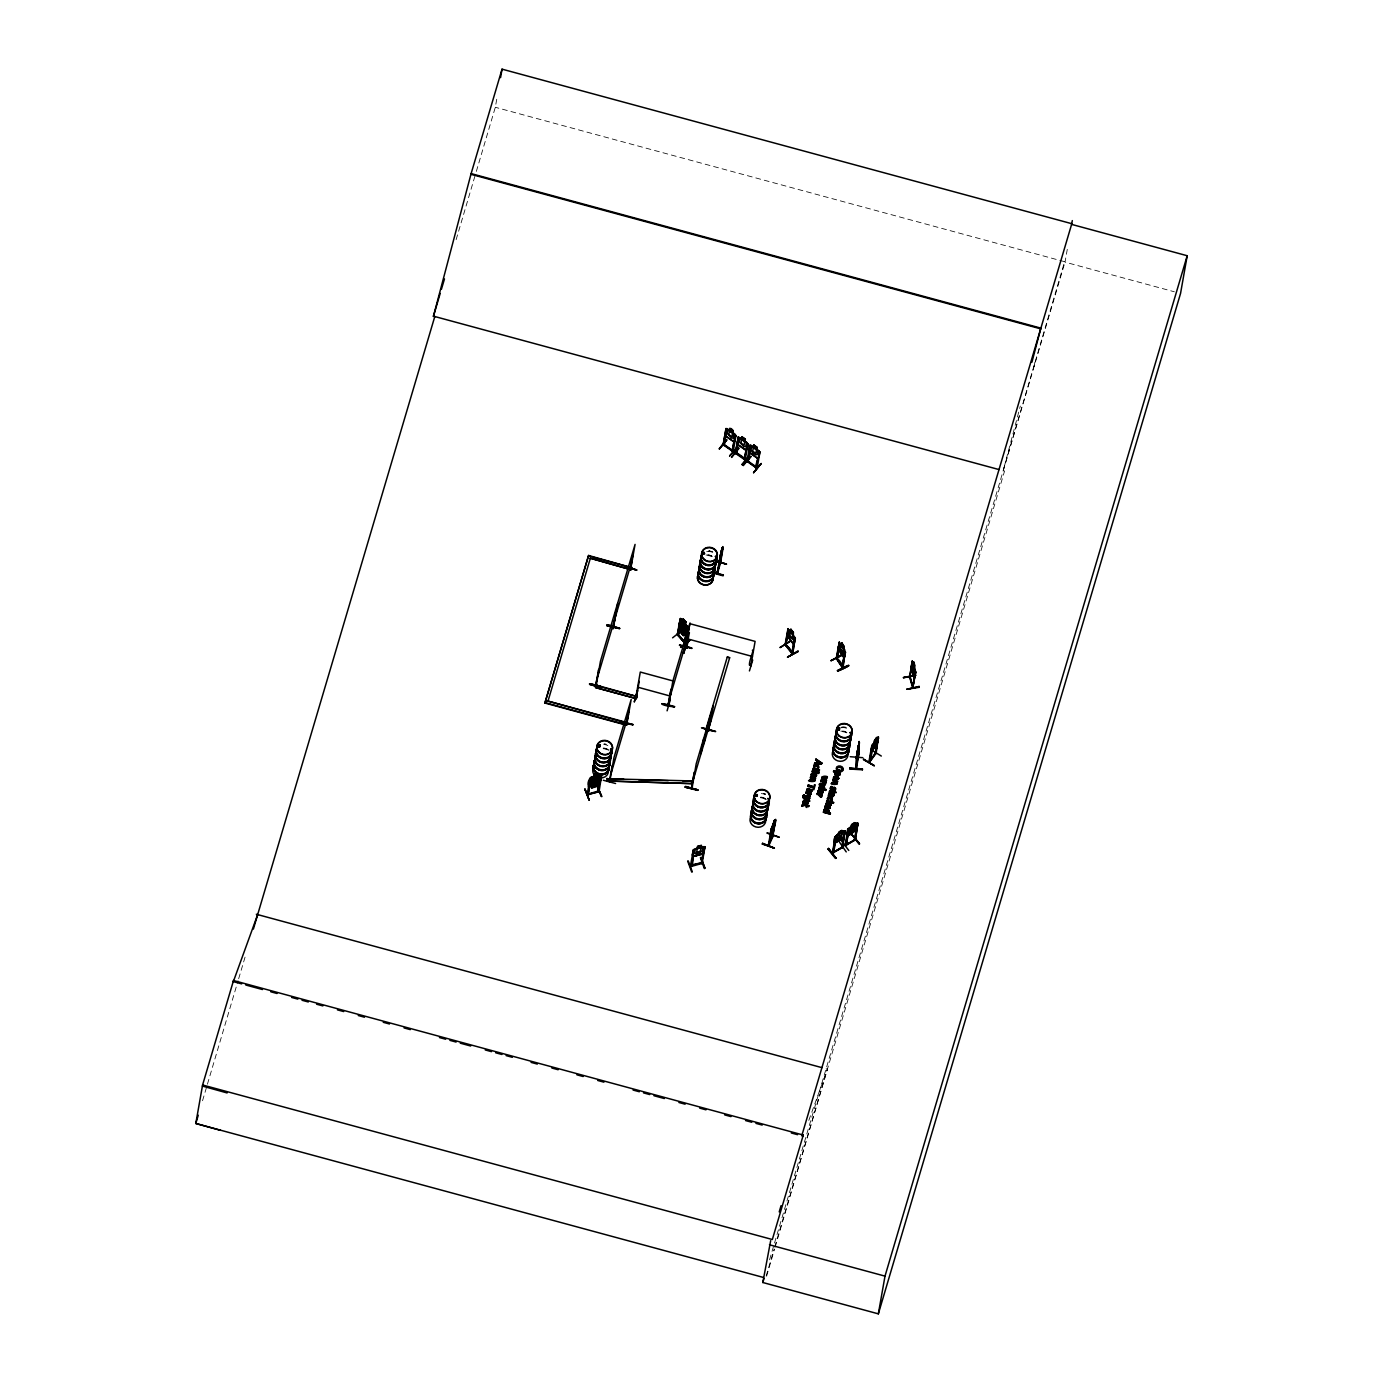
<?xml version="1.0" encoding="UTF-8"?>
<svg xmlns="http://www.w3.org/2000/svg" width="1383" height="1383" viewBox="0 0 1383 1383"><rect width="100%" height="100%" fill="white"/><g stroke="black" fill="none" stroke-linecap="round" stroke-linejoin="round"><path stroke-width="0.75" stroke-dasharray="5 3.75" d="M476.34 171.388L495.321 107.269L497.189 96.689M1034.086 366.581L1034.882 362.104M1067.278 249.338L1065.031 262.13L1174.357 291.778M774.739 1246.999L1004.559 471.067L1003.211 470.704L1020.326 406.032M766.631 1276.094L774.532 1249.177M775.137 1247.12L827.414 1069.128L826.083 1068.765M1003.211 470.704L1064.616 261.681M456.131 239.639L475.717 173.463M202.54 1100.73L206.828 1086.26M207.433 1084.186L238.066 980.772M238.671 978.715L246.018 953.89M769.553 1259.775L1065.083 261.819L495.321 107.269M766.165 1275.956L774.134 1249.074M808.813 1120.403L827.414 1069.128M764.643 798.285L766.32 799.495M607.293 749.223L608.969 750.416M760.546 797.766A7.918 7.071 10 0 1 766.147 800.031M760.598 797.438A8.039 7.157 10 0 1 766.268 799.72M765.369 794.136A8.039 7.157 10 0 0 763.433 793.358A7.918 7.071 10 0 1 765.369 793.98M760.685 797.075A7.918 7.071 10 0 1 766.268 799.322M761.29 793.617A7.918 7.071 10 0 1 765.248 794.689M842.817 731.78A7.918 7.071 10 0 1 846.759 732.852M842.852 731.434A8.039 7.157 10 0 1 846.863 732.523M841.521 727.458A8.039 7.157 10 0 1 847.606 728.357M840.899 731.261A7.918 7.071 10 0 1 846.897 732.16M841.504 727.804A7.918 7.071 10 0 1 847.502 728.685M841.625 727.095A7.918 7.071 10 0 1 845.722 727.216M603.195 748.704A7.918 7.071 10 0 1 607.154 749.776M603.247 748.376A8.039 7.157 10 0 1 608.918 750.658M603.973 744.21A8.039 7.157 10 0 1 606.048 744.521M603.316 748.013A7.918 7.071 10 0 1 608.918 750.26M603.939 744.538A7.918 7.071 10 0 1 607.88 745.627M604.06 743.847A7.918 7.071 10 0 1 606.1 744.158M707.958 555.62A7.918 7.071 10 0 1 711.917 556.692M708.01 555.274A8.039 7.157 10 0 1 712.02 556.364M708.736 551.108A8.039 7.157 10 0 1 712.746 552.197M706.056 555.119A7.9 7.053 10 0 1 712.038 556.001M706.661 551.627A7.918 7.071 10 0 1 712.66 552.526M708.044 555.067A8.039 7.157 10 0 1 712.055 556.156M712.781 551.99A8.039 7.157 10 0 0 708.788 550.901A7.918 7.071 10 0 1 710.862 551.056"/><path stroke-width="1.5" d="M803.523 797.299L804.37 795.156L803.143 795.813M802.78 797.334L803.195 795.502M858.445 745.679L857.149 761.048M857.512 752.352L857.391 755.827L858.705 748.756M858.013 752.369L858.117 748.894M858.03 756.19L858.463 745.558M803.056 802.624L803.229 801.449M817.785 791.595L817.802 793.047C818.598 792.286 821.951 788.172 818.546 791.646M824.908 806.721L825.807 808.415L825.634 806.946M862.387 769.778L849.732 769.052L849.802 768.101M856.872 757.192L856.371 768.81L858.964 753.631L859.085 742.066M859.379 742.533L856.665 758.766L859.171 741.444M862.387 769.864L862.456 768.913L849.802 768.135M811.907 790.523L811.164 789.365L811.147 790.471M833.793 794.983L833.05 793.825L833.015 794.931M858.117 746.405L857.823 757.452M858.1 752.231L858.255 748.756M858.878 742.308L858.203 754.34M859.448 742.636L857.339 757.694L857.564 750.502M802.849 805.425L802.019 806.203L802.434 804.543M831.771 795.208L831.442 793.22L829.281 792.494L829.541 791.076L834.035 791.56M595.71 685.311L596.159 683.79L596.332 685.484M613.464 627.139L613.101 628.643L617.89 602.4L635.074 544.401L630.544 569.744L633.016 553.459L633.172 554.548M609.281 781.464L609.592 780.6M610.059 780.842L609.696 781.81L614.017 757.435L631.184 699.452L626.672 724.796L627.121 723.136L545.611 700.455L627.242 722.6L626.534 725.193L544.902 703.048L588.553 555.465L631.668 567.652L592.892 557.142M630.043 569.485L630.925 567.998M630.181 568.983L630.492 567.877L630.544 569.364M626.257 723.983L626.603 724.796L544.988 702.581M668.611 703.446L668.663 705.313M685.138 647.486L686.746 648.247L686.85 647.192M691.448 787.912L692.295 787.134M709.272 729.74L708.338 731.14L713.351 705.883L696.185 763.883L692.07 788.068M717.725 572.597L717.449 573.634L720.266 557.366M720.612 562.449L717.5 573.444M857.944 754.219L858.255 751.816M809.885 790.748L809.937 789.503M842.506 846.448L841.279 847.71L842.541 847.572L832.134 853.276L833.517 852.481M833.43 853.034L833.379 852.032M842.662 846.897L844.961 831.978L841.521 848.038M855.42 839.239L844.961 845.549L846.189 844.304M846.31 844.857L845.376 845.826L855.385 839.671L857.788 824.251L854.348 840.311L855.489 839.602M854.348 840.311L855.23 838.789M858.86 750.623L858.964 753.631M809.159 790.99C810.006 786.841 804.82 791.232 809.038 791.664L809.211 790.678M831.027 795.45L831.148 794.464M857.996 750.243L858.324 746.906M813.619 769.294L813.342 770.659L813.429 769.674M828.573 794.516L830.111 791.716M857.495 750.122L856.993 752.992M869.7 760.754L869.89 761.756M876.113 753.407L878.309 738.038L874.955 754.063L876.182 752.698M595.641 685.294L599.116 669.476L598.407 670.357M685.069 647.503L686.85 647.866M597.836 745.886L597.871 746.768M598.355 745.506L598.545 746.837L599.79 746.284M610.404 749.292L611.459 749.085M611.614 749.621L610.992 748.894L610.664 750.053M611.666 749.707L610.698 749.949M704.327 552.439L703.1 553.615L704.12 552.439M704.76 553.736L703.065 552.18M701.855 554.272A8.039 7.157 10 0 0 707.802 565.18A8.039 7.157 10 0 0 716.55 556.467L715.685 556.139M699.902 565.958A7.918 7.071 10 0 0 705.762 576.711A7.918 7.071 10 0 0 714.389 568.119L714.337 568.482A8.039 7.157 10 0 1 704.656 577.057A8.039 7.157 10 0 1 700.991 564.921M716.359 556.139L716.256 556.882A7.918 7.071 10 0 1 707.733 565.543A7.918 7.071 10 0 1 701.873 554.79M756.069 795.986L757.175 795.156M767.669 798.561L768.844 799.046A7.918 7.071 10 0 1 760.322 807.689A7.918 7.071 10 0 1 754.461 796.936M753.579 807.067A8.039 7.157 10 0 0 757.244 819.203A8.039 7.157 10 0 0 766.995 810.715L766.856 810.161M766.925 810.645L766.874 810.265A7.918 7.071 10 0 1 758.351 818.857A7.918 7.071 10 0 1 752.49 808.104M814.362 779.459C813.308 782.916 805.632 779.199 814.328 779.753M824.752 783.833L824.562 782.242L820.932 781.257L824.562 782.242M837.441 728.962L837.666 730.068M837.821 728.72L838.98 729.93L838.789 728.392M839.602 729.896L839.343 728.564M849.94 732.731L851.306 732.61A8.039 7.157 10 0 1 846.431 741.081A8.039 7.157 10 0 1 836.421 737.07A8.039 7.157 10 0 1 839.637 727.907M850.804 733.197L850.355 732.281M811.199 790.16L809.677 791.837L810.715 791.474M821.519 797.092L821.225 795.311M832.929 795.536L833.085 794.62M723.136 444.911L726.023 428.574L723.136 444.911L724.139 445.464L725.954 435.645M723.102 444.116C733.699 452.172 731.348 448.611 733.197 451.757L735.946 435.489M735.168 453.209L736.326 453.935C737.796 452.379 738.211 434.971 738.868 438.757M736.205 453.849C731.97 448.576 750.278 462.112 744.313 459.052M747.045 460.764L757.02 468.422M750.226 450.409L748.082 462.095L747.304 461.075M756.657 466.814L756 467.679L757.141 468.405L759.889 452.137M756.103 467.074L758.04 457.946M825.582 807.257C826.688 804.578 828.624 805.234 825.668 806.773M834.156 778.335L834.779 776.762M807.395 790.333L808.156 789.365L809.211 790.315M834.9 788.708L834.174 790.298M815.106 779.805C815.192 784.005 800.671 778.957 814.552 780.876M819.946 787.204L821.346 785.907L823.594 787.774M825.582 783.573C825.686 787.774 811.147 782.726 825.029 784.645M839.239 773.84L838.496 774.791L835.868 773.996M831.183 787.895C831.166 791.923 833.828 785.25 835.418 788.293M839.861 774.86L839.654 773.045M814.31 766.925L815.763 765.681L817.975 766.752M827.898 799.391L830.198 797.974L831.425 800.411M253.383 929.065L434.798 316.534L433.467 316.171L471.119 173.601L502.046 69.15L1071.808 223.7L801.742 1135.806L803.091 1136.169L803.281 1135.063L233.52 980.53L202.592 1084.981L195.798 1123.48L220.537 1130.36M241.662 983.883L233.329 981.636L233.52 980.53M500.56 77.621L502.046 69.15M547.996 701.112L590.852 556.588L588.553 555.465M589.642 684.499L597.819 686.677C579.304 681.612 596.384 684.378 602.054 687.247M595.503 687.558L636.336 698.64L595.503 687.558L596.574 683.911M598.683 669.372L595.866 684.533M607.033 625.756C645.429 634.78 581.794 617.752 619.498 628.331L607.033 625.756L607.293 624.77M613.153 628.452L616.559 610.577L615.85 611.442M613.032 628.66L617.613 603.299L600.447 661.299L596.142 685.674L636.958 696.513L636.336 698.64M585.009 789.261L589.193 800.135L584.853 789.261M624.476 566.857L636.785 569.969L630.389 568.43M588.57 794.119L587.014 794.516L599.029 791.681L601.519 776.122L600.429 776.416L597.784 791.923L600.429 776.416M587.222 794.326L590.005 778.266L591.371 777.177M588.588 793.963L597.715 791.162M590.887 779.078L589.815 779.39L590.887 779.078L588.276 794.637L588.328 793.617M591.025 779.459L588.052 794.101M619.377 628.66L607.085 625.444M592.235 785.959L591.82 788.033L592.097 786.063L588.432 786.443M630.043 569.64L633.016 553.459M593.981 776.451L591.924 777.609L591.302 781.067L593.013 782.017L598.891 778.957L599.496 775.5C596.056 776.14 599.997 770.867 594.189 774.566L594.033 776.554C588.951 775.656 586.081 785.821 589.538 786.841L598.597 784.368L596.056 785.077L598.009 783.884L598.614 780.427L596.92 779.493L593.272 780.513L591.042 782.553L590.437 786.011L592.287 786.08M594.915 774.722L597.266 774.065M631.046 569.761L590.316 558.231L631.046 569.761L631.754 567.186M594.655 782.346L591.544 781.412L593.722 782.899L590.852 785.648L594.413 783.106L597.439 783.867L595.33 782.432L598.32 779.511L594.776 782.138M591.768 787.912L595.727 786.944L595.9 784.939M598.113 773.477L597.698 775.552L600.516 774.705L591.371 777.246M597.076 785.613L601.795 796.625L597.128 785.855M599.928 783.227L600.792 778.266L599.859 776.952L590.714 779.338L589.348 781.602L590.8 779.372L599.963 776.866L600.983 778.335M598.977 791.18L597.784 790.903L598.061 791.906M599.963 783.331L601.588 774.895L600.395 774.653M601.259 796.487L597.007 785.613M607.102 778.301L607.033 780.98L691.431 783.608L691.517 780.928L607.016 778.785L623.906 779.303M607.033 780.98L691.431 783.608M610.128 780.219L609.194 781.568L609.73 779.943M609.315 781.585L612.254 765.508M620.604 721.909L633.034 724.554L620.76 721.321M626.171 724.692L629.144 708.494L626.534 725.193M637.494 690.757L634.365 701.613M639.223 681.37L636.526 696.859M636.958 696.513L596.298 685.104M672.587 637.822L680.419 631.685M679.814 626.05L678.24 635.575L677.877 633.76L677.428 634.711L685.207 643.596L677.324 634.624L680.35 618.495L681.3 618.771C683.185 619.394 689.771 625.877 683.288 619.048M680.885 632.636L681.231 630.665L678.621 627.087L679.502 622.108L680.834 621.209L679.589 622.212M680.453 619.325L681.162 620.154L680.453 619.325L677.428 634.071M679.831 627.692L678.154 635.471M667.09 710.827L670.34 699.625M671.135 689.028L667.972 705.503L668.681 704.777M668.162 705.209L670.859 690.013M685.899 621.918L685.553 623.889L688.043 627.554L686.452 636.076L683.651 633.57L683.392 635.592L680.903 632.532L680.747 625.133L682.303 625.133L684.741 627.934L685.778 630.907L685.173 634.382L683.755 633.5L683.323 635.437M683.392 618.962L683.029 621.053L681.629 620.172L681.006 623.647L684.481 629.421L686.037 629.438L686.659 625.98L685.467 623.854M688.285 638.981L686.746 648.247L685.052 648.195L690.065 622.955L672.899 680.955L668.525 705.658M668.456 703.532L668.611 705.209L671.568 689.132M680.522 646.967L690.463 639.897L680.972 647.469M684.412 642.68L685.121 642.006L684.464 642.939C683.288 639.032 689.564 626.637 687.144 627.692M685.017 642.559L686.158 634.987M726.369 439.673L719.419 448.628M685.864 639.828L688.06 627.398M674.558 706.609C662.474 706.782 653.364 699.971 674.541 706.678M685.276 645.688L683.894 652.828M685.052 648.195L688.025 632.014M685.916 646.553L685.484 648.316L689.789 623.664L755.101 641.384L750.848 665.724M688.285 632.446L689.391 632.74L686.452 648.299L686.953 647.33M723.171 444.859L723.361 443.805M729.826 428.367L729.515 430.459L727.735 429.923L727.112 433.38L731.659 438.204L733.578 437.892L733.163 430.701C728.858 424.875 730.656 432.965 727.216 428.644L725.954 428.661M729.584 456.044L737.606 447.487M729.688 455.785L737.225 447.228M734.096 441.298L732.247 451.169L734.84 435.956L736.015 436.285L735.099 435.645M738.505 448.144L731.59 457.099M732.281 450.547L732.177 451.1M738.315 437.132L735.358 453.33L738.211 437.045L741.668 438.705L739.905 438.394L739.3 441.851L743.829 446.674L745.765 446.363L746.388 442.888L744.815 441.108L745.143 439.258M720.733 553.615L720.111 557.09L720.992 553.286M721.079 553.753L721.684 550.278M720.82 555.223L722.168 547.616L721.805 549.656L722.203 548.498M741.686 438.93L741.997 436.838L745.351 439.172L744.936 441.125L748.168 444.099L747.373 448.991L745.817 450.149L737.952 444.686L737.243 442.111M720.508 562.76L719.73 563.849L722.894 546.596L719.8 557.314M741.772 438.843L741.928 436.942L745.351 439.172M720.163 563.97L722.721 547.668L722.86 548.757M720.353 563.78L723.136 547.772M685.346 787.186C724.087 795.968 658.948 780.721 697.62 790.385M712.919 573.029L723.119 575.829L723.344 574.913M750.744 456.597L742.757 465.207L750.865 456.39M746.613 447.885L744.244 459.45L745.126 460.124M716.238 561.463L726.49 564.143L716.273 561.308M745.748 459.363L745.091 460.176L748.134 443.96M757.037 468.336L746.941 461.386L749.966 445.205L747.823 462.008M691.517 780.928L682.977 781.136M748.082 462.095L749.966 445.983M694.145 772.941L691.448 788.154L694.422 771.956M706.713 729.394C686.694 723.724 732.437 735.514 708.649 730.034M743.328 465.604L750.813 456.373M753.856 445.153L753.458 447.107L751.661 446.571L751.055 450.028L752.473 452.673L755.585 454.851L757.521 454.523L757.106 447.349L753.752 445.015L753.355 446.968L749.88 445.309M701.043 753.579L703.705 738.487M703.999 743.622L706.661 728.53M708.096 730.691L729.654 657.72L727.268 657.081L705.728 730.051L708.182 730.224M753.631 472.709L761.099 463.512L753.649 472.45M758.783 452.604C761.324 451.031 754.79 464.342 756.138 467.852L756.121 467.696M758.939 457.185L759.803 452.224M688.267 860.987L692.295 871.809M691.586 866.294C686.815 865.516 702.287 862.179 702.166 863.528L704.967 846.69L694.698 848.903L693.211 849.94L692.33 854.936L693.384 856.526L702.599 853.968L704.846 846.759M693.332 849.94L690.394 866.156M727.268 657.081L729.654 657.72M694.11 850.822L691.517 866.432C693.989 863.58 692.382 848.868 694.249 851.202M696.047 855.662L697.689 846.379M699.712 854.642L701.492 845.255L697.568 846.344L697.291 848.332L695.286 849.387L694.681 852.862L696.375 853.795L700.04 852.792L702.27 850.752L702.875 847.295L701.025 847.209M701.302 863.701L703.67 848.211L704.76 847.917L701.406 863.148M702.322 862.422L702.132 863.476M700.887 857.512L705.019 868.42L700.904 857.529M749.69 664.756L749.603 665.379C748.272 662.492 754.911 647.918 752.369 650.252M749.43 670.928L752.698 660.019M750.952 665.672L749.914 664.41L750.779 665.672M780.15 647.659L790.35 641.228M792.338 652.482L792.494 654.142L795.26 637.84L787.999 628.643L785.129 644.634M788.172 628.695L785.579 643.873M791.75 653.191L794.758 637.874L792.839 653.917C784.161 636.941 783.21 654.176 787.878 635.938M785.942 645.688L788.224 629.438L788.535 630.51M790.955 629.179L790.592 631.27L789.278 630.32L788.673 633.794L789.607 636.837L793.341 639.81L793.375 632.29L790.851 629.248L790.644 631.028M798.216 651.393L787.515 657.15L797.922 650.995M792.943 634.209L793.375 632.29M792.165 652.966L794.758 637.874M787.117 633.621L787.532 636.439L793.202 643.752L794.482 642.905L795.242 637.995M762.621 843.284L762.31 844.183M767.133 833.171L779.199 837.095M769.311 844.494L768.205 845.687L769 845.22M770.124 834.502L771.04 829.42M768.274 845.791L771.178 829.472M773.183 823.265L768.689 845.947L768.775 844.615M771.8 829.8L768.723 845.826L773.27 835.764L772.82 836.663L775.621 819.306L772.336 836.508L775.863 820.517M772.544 825.997L771.939 829.472L773.944 822.799L771.783 827.708M771.178 831.183L774.082 824.562L774.445 820.154L774.186 822.228C777.972 812.841 768.758 834.779 771.766 827.691M762.344 844.097L774.376 848.125L762.621 843.319M779.027 837.32L767.185 832.86M803.523 794.914L804.37 795.156M802.019 806.203L802.175 805.044M803.99 802.97L803.143 802.693M803.592 796.971L804.906 797.663M810.3 795.087C810.196 797.922 802.382 787.982 809.366 795.882M806.03 792.407L810.836 794.032L806.03 792.407L805.753 793.444M811.821 790.972C810.317 795.26 801.621 791.491 811.527 791.698M807.067 790.799L806.808 790.16M808.986 797.507C808.675 801.051 802.641 797.092 808.761 798.475M807.931 786.114L813.636 787.67L807.931 786.114L808.208 785.043L813.861 786.91L808.208 785.043M803.074 802.209C802.97 798.216 810.023 799.841 808.173 803.35C805.027 804.837 805.148 804.128 808.225 803.039M807.689 791.301L807.482 790.35M803.886 801.95L806.099 800.688L804.387 801.189M841.901 655.196L831.01 660.676L841.936 655.335M807.724 802.434C805.407 806.289 806.773 798.181 807.724 802.486M814.068 778.473L810.455 777.488L814.276 779.459M810.663 776.762L815.451 778.404L810.663 776.762L810.386 777.799M805.995 803.454L806.738 800.861M812.184 771.731L817.042 773.045L812.184 771.731L812.461 770.677L817.422 771.766M812.461 770.677L817.267 772.319L817.197 769.933L813.567 769.622M806.151 807.326L806.6 805.684L803.333 804.889L802.78 806.358M806.6 805.684L802.987 805.355M809.038 791.664L807.741 790.99M802.78 804.543L806.963 804.457L808.848 805.822L802.555 804.681M814.656 767.651L813.671 767.755L814.483 767.323M814.414 764.211L821.519 763.71L814.414 764.211L814.708 763.088L816.679 763.053L814.708 763.088M808.623 806.548L807.292 805.857L808.623 806.548L808.899 805.511M809.28 796.038L810.231 795.882M815.607 760.166L817.267 761.186L815.901 759.077L821.744 763.088L815.901 759.077M802.935 796.124C801.327 800.826 819.306 804.145 802.918 797.403M809.055 799.097L809.055 799.097A2.247 2.005 10 0 0 809.781 797.766L806.687 795.45L804.75 797.645M810.127 796.314L809.954 794.24M811.994 789.589L811.112 789.676M815.244 779.113L815.521 778.076M817.422 763.364L820.724 763.295L817.422 763.364L817.993 761.272L820.776 762.984M813.066 789.589L813.688 787.359M817.993 761.272L820.724 763.295M836.283 658.101L839.256 642.04L844.909 650.096L844.529 656.96M813.36 768.792L817.56 768.723L818.027 769.709C822.194 770.487 815.4 769.173 817.647 767.928M845.065 651.86L841.919 667.073L845.065 651.86L843.042 667.954L836.732 658.014L839.308 642.179M814.483 784.662L813.861 786.91M817.197 769.933L813.861 769.467M817.353 769.518L813.688 768.395L812.634 770.02M836.387 657.547L836.871 659.19L839.395 642.922L839.585 644.029M819.22 770.815L817.872 770.124L819.22 770.815L819.479 769.761M836.992 659.224L838.962 649.491M817.837 773.304L818.926 772.717L818.148 772.163M841.4 644.91L841.78 642.818L843.872 646.12L843.682 653.71L842.368 653.554L839.637 647.348L840.242 643.873L841.4 644.91L841.849 642.991M837.476 670.496C858.791 659.501 844.857 669.286 837.476 670.824M820.568 797.109C811.665 787.843 822.712 799.495 821.588 796.159M817.318 793.462L822.107 795.104L817.318 793.462L817.042 794.516M817.802 793.047L818.753 792.926M843.44 648.022L843.803 646.068L841.659 642.888M818.805 788.569L825.565 790.402L818.805 788.569L819.082 787.532M824.717 783.763C817.664 782.329 823.525 786.495 824.804 782.916M821.139 780.531L825.945 782.173L821.139 780.531L820.88 781.568M821.398 779.805L826.256 781.118L821.398 779.805L821.675 778.767M820.24 786.478C824.89 784.645 823.749 792.01 820.119 787.532M823.11 791.923C822.228 795.19 817.854 793.548 822.695 793.029M822.902 779.096L826.464 780.392L822.643 778.439M842.766 667.591C828.555 648.973 844.996 664.22 842.541 668.024L845.462 651.842M822.418 791.854L820.655 793.151L822.418 791.612M822.366 791.923L821.381 790.557L822.194 791.491M822.989 788.932L823.594 787.74M823.732 788.794L825.772 789.676L823.732 788.794A2.282 2.04 10 0 0 824.441 787.446A1.971 1.763 10 0 0 824.078 786.374L821.727 785.164L819.618 785.924M825.72 782.899L825.997 781.844M822.695 777.886C830.682 779.372 822.228 774.791 822.85 779.407M821.848 778.456C821.537 773.719 834.329 778.11 822.124 777.229M823.404 812.236L830.163 814.068L823.404 812.236L823.663 811.199M824.925 808.173L825.876 808.07M829.143 803.143L825.72 804.387L829.195 802.832L830.647 805.476L829.195 802.832M826.049 803.125L828.884 802.157L825.72 804.387M824.648 811.51L825.928 809.556L827.985 810.386L827.933 812.149L824.787 811.821L828.002 811.838M828.642 801.777L826.619 801.224L828.815 802.468M826.827 800.498L833.534 802.659L826.827 800.498L826.567 801.552M832.272 798.959L828.763 797.127A1.953 1.729 10 0 0 827.691 797.766L828.158 800.48L827.293 798.544M833.707 795.432C832.203 799.72 823.507 795.951 833.413 796.159M828.953 795.26L828.676 794.62M829.817 808.173L826.948 808.813L829.558 808.415M835.505 772.25C830.422 771.351 837.32 771.005 834.848 773.235M840.328 772.769L833.742 770.659L840.103 773.495M831.097 795.139L829.575 795.761L829.333 794.482M830.82 787.221L832.255 786.599L831.339 787.757M829.541 806.738L827.777 808.277L829.541 806.998M837.389 783.055C836.559 786.599 823.905 782.017 836.888 783.781M836.611 782.363L832.791 780.392L836.404 781.378C838.651 785.492 825.651 782.121 836.577 782.899M829.489 807.067L828.503 805.684L829.316 806.617M831.252 789.157L832.307 788.829M837.804 781.291L832.998 779.666L837.579 782.017M829.368 802.313L833.379 803.056L829.368 802.313L830.647 805.476M834.381 779.493L834.243 778.473M830.906 796.124L829.627 795.45M828.331 812.461L830.37 813.342L828.331 812.461A2.282 2.04 10 0 0 829.039 811.112M832.238 800.256L831.563 801.397L830.941 800.653M832.981 795.225L831.563 796.297L832.825 795.623M835.816 772.855L838.98 772.855L839.032 774.705L836.317 774.705L835.626 773.27M830.906 804.56L829.42 801.984M833.05 793.825L833.88 794.049M835.885 792.857L833.863 790.575L835.574 788.258M838.582 778.923L835.505 779.891L838.72 778.56M833.413 793.617L833.863 791.975L830.595 791.197L830.042 792.666M833.863 791.975L830.249 791.664M834.727 777.073L836.456 776.589L834.986 776.918M834.796 788.708L834.139 787.982L833.275 789.088M836.335 779.355C840.224 773.218 835.349 782.017 837.821 778.802M837.078 776.762L837.77 779.113M834.71 791.75L834.796 790.488M839.153 773.823L838.98 772.855M836.11 792.131L834.174 791.076M828.624 848.384L828.002 849.041L835.954 857.909M835.107 837.009L832.393 853.605L835.833 837.562L835.159 838.444M835.833 837.562L833.275 852.585M850.217 756.708L862.836 757.694M833.5 853.069L836.698 835.885L838.496 834.226C837.476 831.875 844.131 828.158 841.728 832.41L843.232 831.909L840.674 837.873L837.51 839.809L836.093 839.343M838.478 834.347L838.72 832.376M846.24 851.911L839.412 842.057M841.642 832.307L841.97 830.457M1071.687 224.409L1187.202 255.734L1180.546 293.455L878.343 1313.85L762.811 1282.508L770.677 1240.672M848.782 850.459L841.365 840.726M858.826 748.203L859.12 745.973M841.815 848.004L845.099 830.889L844.01 830.872C839.585 832.531 830.976 837.735 835.038 843.077M858.687 752.49L855.87 768.689L856.302 757.158M855.904 767.548L858.999 752.611M851.288 826.602C850.476 823.179 859.31 821.191 851.548 824.648L851.288 826.602L847.71 829.195L846.828 834.191L847.744 835.436L855.697 830.647C860.209 824.424 850.165 837.113 847.641 835.315M845.065 845.48L847.9 829.264M847.986 830.734L848.661 829.835L845.376 845.359M848.903 830.163L846.223 845.411L848.661 829.835M852.153 824.614L854.193 823.386M863.614 759.267L874.333 765.715L863.372 759.613M851.772 834.364L859.638 843.837L851.824 834.571M856.855 824.821L854.642 840.276L846.171 844.46M856.959 828.227L857.858 823.075L854.677 824.579L854.936 822.608L854.487 824.596L856.06 824.199L855.455 827.656L853.501 830.163L850.338 832.065L848.903 831.598L849.508 828.14L851.323 826.498M870.685 749.517L881.317 756.052M857.788 824.251L855.316 839.792L855.334 838.738M877.859 737.139L871.722 745.99L868.835 762.327L875.716 753.026L878.447 736.828L875.508 754.133M871.912 745.99L871.048 750.952C873.555 750.329 882.596 735.842 871.411 751.851L870.927 750.865M872.189 746.301L869.285 762.465L876.027 753.407M872.846 749.672L874.471 740.389M874.799 740.182L876.13 738.349M874.938 746.82L876.563 737.537M859.068 844.183L851.721 834.381M903.514 677.826L915.736 675.267M919.228 687.282L906.833 689.27L919.107 686.469M912.14 666.364L914.249 673.4L914.889 665.603L913.835 662.025L913.402 664.099L912.089 661.973L909.565 677.981L910.273 677.307M913.99 677.255L911.466 668.888L912.331 661.057M909.755 678.189L912.503 661.887M913.541 664.065L913.869 662.215M909.616 677.964L912.175 660.953L915.581 671.81L912.728 688.025L915.546 671.723M912.607 687.991L915.771 672.743L915.183 669.908M919.228 687.316L919.09 686.4M1031.908 362.225L1040.863 328.134L471.119 173.601M878.343 1313.85L884.999 1276.129L1187.202 255.734M1071.566 224.755L1072.292 220.588M828.14 811.7L828.14 810.611M836.992 768.689L837.51 767.323M805.476 797.559L806.808 796.245L808.934 797.835M811.907 774.843L813.394 773.443L815.624 774.808M835.678 772.993L835.66 774.082M772.302 836.248L772.89 834.9M811.769 791.283L811.959 790.212M833.655 795.744L833.845 794.672M842.316 769.726C843.267 766.925 837.735 765.421 837.061 768.308M808.329 802.987L806.877 800.463L803.35 801.293M830.232 807.05L829.748 808.485M816.385 775.759L816.523 775.033A2.005 1.781 10 0 0 816.177 773.875L812.858 772.717L811.268 774.376A1.988 1.781 10 0 0 811.562 775.638L815.348 776.658A1.988 1.763 10 0 0 816.281 775.863M818.736 767.755L818.269 765.49L815.192 764.643A1.953 1.729 10 0 0 814.103 765.3L813.602 767.444M843.06 769.933C844.304 766.614 838.53 764.471 836.853 767.116M809.677 791.837L809.954 790.436M836.214 768.654L836.387 767.79M831.563 796.297L831.39 793.531L828.918 793.514M807.655 802.762L806.669 801.172M803.54 797.023L804.214 795.381M833.569 777.35L833.482 779.251M718.832 562.138L722.012 551.575M830.509 787.67L830.353 788.396A1.919 1.711 10 0 0 830.526 789.365L831.961 790.16L833.102 789.157M909.478 676.408L912.694 687.921M913.143 687.697L910.1 676.512M589.763 684.032L599.98 686.815M723.274 575.276L713.058 572.51M685.501 786.633L697.775 789.883L685.553 786.374M589.832 683.703L602.106 686.953M603.316 780.254L615.591 783.504M662.198 703.757L674.472 707.007M723.326 574.982L713.109 572.216M773.806 827.155C776.572 818.027 770.901 838.513 770.175 834.381M721.442 550.711L716.947 573.547L720.18 562.086M613.585 626.776L614.087 625.272M629.144 708.494L629.282 709.6M626.205 724.571L626.62 722.929M683.254 652.949L685.346 645.671M683.79 653.053L686.331 642.075M683.859 653.139L686.85 642.161M721.183 551.471L722.168 547.616M719.921 557.349L720.059 558.455M718.849 562.743L721.373 554.531M726.49 564.143L716.377 561.031M711.311 714.942L711.467 716.048M708.788 729.377L708.839 730.864M774.342 848.159L762.552 843.595L774.376 848.125M634.296 701.942L637.546 690.739M636.733 695.926L635.834 696.738M785.216 644.876L792.234 654.003M440.192 293.421L433.415 316.309L434.746 316.672M441.419 289.272L444.479 278.934M198.253 1115.217L195.798 1123.48L763.468 1277.46M544.902 703.048L588.466 555.931M597.784 676.391L614.968 618.391M615.228 617.492L632.411 559.493M611.355 772.527L628.522 714.544M636.405 698.156L637.044 696.047M687.403 638.047L670.236 696.047L637.632 687.144M693.523 778.975L710.706 720.975M806.272 791.698L806.548 790.661M809.608 780.461L809.868 779.424M813.411 770.348L813.204 768.62M804.093 803.281L803.195 803.039M816.61 763.381L817.318 760.857M805.165 803.99L806.099 800.688M817.059 768.671L817.906 767.617M817.128 768.36L818.477 768.101L818.563 765.819M806.842 807.516L807.292 805.857M809.003 800.204L809.262 799.201M810.611 794.758L810.887 793.721M817.042 773.045L817.872 770.124M813.826 789.797L815.244 784.87M818.684 773.546L818.995 772.406M821.467 764.021L821.796 762.776M820.084 784.23L820.361 783.193M819.825 793.686L820.759 790.385M820.655 793.151L821.381 790.557M821.9 795.83L822.176 794.793M826.256 781.118L826.515 780.081M827.034 778.456L827.311 777.419M825.565 790.402L825.841 789.365M833.465 771.697L833.742 770.659M828.158 796.159L828.434 795.121M831.944 783.366L832.22 782.329M832.739 780.704L832.998 779.666M832.186 786.962L831.287 786.668M832.238 786.65L831.097 788.915M826.948 808.813L827.881 805.511M835.505 779.891L836.456 776.589M827.777 808.277L828.503 805.684M830.699 800.843L831.615 801.085M833.863 790.575L834.692 788.154M830.699 805.148L830.958 804.249M834.156 793.496L834.554 792.165M834.105 793.807L834.485 792.476M830.163 814.068L830.422 813.031M833.327 803.385L833.586 802.33M779.217 1211.888L781.032 1205.717M803.281 1135.063L772.336 1239.514L202.592 1084.981M762.811 1282.508L764.038 1278.376M632.895 725.02L620.656 721.719M679.52 645.273L691.794 648.471M715.063 731.451L702.823 728.046M233.329 981.636L257.67 914.595M876.632 744.676L877.565 741.807M830.664 787.273L830.457 787.999A1.919 1.711 10 0 0 830.578 789.053L832.445 789.762M817.82 791.456L820.396 789.866L823.041 791.819M833.759 776.883L833.43 778.888M824.942 806.6L826.982 804.958L830.042 806.548M813.878 765.646L813.671 767.755M822.038 777.16L822.159 779.217M863.649 759.198L874.281 765.75M837.406 658.377L836.957 657.547M811.493 773.65L811.181 774.808A1.988 1.781 10 0 0 811.51 775.949L815.296 776.987A1.988 1.763 10 0 0 816.212 776.174L816.437 775.448A1.988 1.763 10 0 0 816.108 774.1M805.684 796.712L805.494 797.887M814.362 766.562L816.195 765.404L818.079 767.271M842.368 769.415L840.345 770.953L837.199 769.104M812.132 773.996L811.925 775.102M820.154 786.357L819.963 787.515M597.75 791.007L597.784 791.923M839.706 775.189L839.602 773.356M835.609 773.304L836.231 772.112M700.887 863.338L702.201 862.456M819.462 785.89L819.514 787.982M774.566 820.205L772.751 825.478M768.326 845.67L772.682 835.539M598.39 746.716L598.217 745.662M702.702 552.56L702.823 553.909M755.567 794.724L755.222 795.83M837.804 729.135L839.256 729.169L837.96 729.654M829.333 794.464L831.045 794.482M678.344 635.022L678.068 633.898M857.685 757.435L857.909 749.413M792.943 653.381L786.374 645.083M843.042 837.683L834.796 843.008L842.869 838.357L844.235 835.868M719.955 562.846L716.947 573.375M874.194 742.36L870.011 761.584M830.613 787.584L831.339 786.357M832.445 788.863C833.275 785.181 837.562 788.673 834.727 790.799M833.344 788.777L832.739 789.849M829.489 791.387L830.664 790.402L834.087 791.249M835.885 858.186L828.607 848.401L835.954 858.186M827.414 798.44L827.639 798.077A1.953 1.729 10 0 1 828.711 797.438L831.425 797.991M804.232 801.068L803.834 802.901M834.571 776.969L834.191 778.785M807.62 802.71L806.047 803.143M814.708 780.997L815.071 779.442M825.184 784.766L825.444 782.83M837.043 783.902L837.095 781.568M847.468 835.055L855.092 824.13M806.877 789.295L808.433 788.275L809.746 789.399M842.887 770.158L842.524 770.919A2.576 2.299 10 0 1 841.071 771.697L837.562 770.988L836.438 769.38M874.039 742.861L876.13 740.009M873.434 746.319L875.525 743.466M842.212 769.778L840.397 770.625L837.424 769.449M815.624 775.517L813.481 776.243L811.994 774.774M828.279 798.233L827.916 799.754M878.672 738.263L877.686 738.868M869.458 762.431L875.093 753.355M833.482 788.759L834.64 788.466M824.268 809.262L823.922 811.268M824.89 809.816L824.787 811.821M727.13 428.747L736.067 435.541M725.072 433.64L725.868 436.198L733.63 441.678L735.186 440.52L733.56 441.557L725.85 436.112L725.262 433.605M733.163 430.701L729.74 428.471M732.748 432.654L734.995 434.055M719.385 448.956L726.939 439.759L719.298 448.853M738.211 437.045L747.097 442.629M737.952 444.686L745.817 450.149M731.572 457.427L739.127 448.23M751.073 445.378L760.01 452.189L758.8 450.841M749.016 450.288L749.811 452.846M753.752 445.015L757.106 447.349M749.206 450.253L749.724 452.846L757.573 458.309L759.129 457.168M749.379 455.37L742.325 464.878M749.344 455.595L741.841 464.498M742.809 465.207L750.831 456.718M756.691 449.302L758.939 450.702M757.573 458.309L749.793 452.76M753.528 472.692L761.151 463.564M598.528 746.716L599.617 745.748L599.548 747.218M837.96 728.564L837.891 729.654M834.64 742.809A7.918 7.071 10 0 0 840.501 753.562A7.918 7.071 10 0 0 849.11 744.97L849.076 744.694M835.557 771.939L834.813 773.996M834.865 836.905L837.856 834.519L843.077 837.718M869.475 761.964L870.063 760.978M832.151 853.173L842.731 846.932M807.032 789.071L809.504 789.071M811.665 773.616L816.126 774.186M914.664 676.667L913.869 677.428L911.432 668.871M828.019 849.006L835.453 858.463M812.236 774.1L815.486 774.584M819.963 785.388L819.566 787.67M824.216 809.574L826.325 808.83L828.676 810.023M805.77 796.833L808.848 797.593M839.55 775.154L836.387 775.569L834.831 773.304M745.835 449.924L747.269 448.905M757.504 458.205L759.025 457.081M824.838 810.127L827.916 810.697M680.834 621.209L686.953 628.245L687.437 631.011L686.884 628.228L680.782 621.416M678.621 627.087L685.501 635.782M680.903 632.532L683.392 635.592M844.581 656.787C839.446 656.026 832.894 634.97 843.613 657.616M681.3 618.771L688.043 627.554M687.282 632.463L685.951 633.345L679.848 626.309L679.468 623.474M679.952 626.24L679.451 623.629M793.168 643.614L794.482 642.905M685.899 633.224L687.195 632.342M716.256 556.882L715.167 556.502M599.738 746.941L597.836 746.422M837.666 728.513L838.565 728.357M755.931 794.534L756.501 795.795M850.943 733.025L850.026 732.662M767.738 798.51L768.81 798.942M834.26 776.485L837.268 776.053L838.755 778.439M845.22 832.307L844.045 832.549M857.114 825.15L858.048 824.579M834.865 843.077L842.869 838.357M833.344 852.187L842.42 847.001L845.03 830.785L844.149 830.889M790.506 641.09L780.168 647.296M795.432 638.739L794.412 638.099M793.202 643.752L787.653 636.37M787.515 657.15L798.233 651.445M837.268 766.752L841.192 766.718L843.163 769.363M598.891 791.681L587.429 794.879M841.625 654.781L831.01 660.676M845.635 652.759L844.685 652.033M837.458 670.755L848.419 665.482M837.735 671.222L848.678 665.897M837.752 767.392L840.795 767.461L842.385 769.328M828.434 798.371L831.546 799.236M691.725 872.016L687.662 861.108M824.51 809.349L828.607 810.334A1.971 1.763 10 0 1 828.97 811.423A2.282 2.04 10 0 1 828.261 812.772M839.256 775.362L835.004 774.048M834.64 776.243L837.216 776.364L838.72 778.024M703.912 553.632L702.996 553.131M837.925 728.34L838.841 728.271M755.187 795.484L757.348 795.899L756.847 794.378M756.605 796.383L757.383 795.018L756.276 794.637M598.165 773.581L594.189 774.566M600.568 776.797L601.519 776.122M697.257 848.851L700.922 847.831M696.634 852.308L700.299 851.306M692.451 854.884L693.488 856.44L702.599 853.968M691.638 865.481L700.956 862.94M702.236 863.39L690.653 866.605M820.257 785.544L824.026 786.685A1.971 1.763 10 0 1 824.389 787.757A2.282 2.04 10 0 1 823.68 789.105M911.432 665.897L911.345 668.923M915.771 672.743L915.045 671.827M913.506 675.457L903.306 677.566L915.702 675.474M906.833 689.27L919.073 686.763M685.398 646.985L686.694 647.78M723.534 443.805L724.035 445.378L726.697 430.286L725.764 429.646L726.957 429.992M745.385 460.228L735.289 453.209M677.705 634.33L685.553 643.372M841.123 771.386L836.715 769.882M703.999 554.099L702.892 553.788M838.841 730.259L837.752 729.947M700.42 857.633L704.345 868.61M872.31 747.857L876.632 741.945L876.77 737.433L874.523 740.493M856.924 823.283L857.84 823.283M638.669 779.77L668.214 780.686M858.705 746.232L858.445 749.949M750.001 445.412L751.107 445.482M785.751 643.908L786.426 644.876L785.838 644.011M792.58 653.589L785.786 645.014M909.807 676.857L913.108 687.835M630.769 567.894L636.75 570.107L624.528 566.546M688.181 632.826L689.287 633.12M470.998 174.31L1040.742 328.843M433.467 316.171L999.045 469.58M687.126 638.756L752.438 656.476M672.951 680.92L640.294 672.052L635.955 696.773M836.162 772.423L838.911 773.166M820.257 787.861L823.058 788.621M805.062 798.008L803.644 797.213M256.322 914.232L821.917 1067.641M245.811 985.024L262.476 989.536M270.809 991.801L277.049 993.495M291.623 997.437L297.881 999.131M302.03 1000.272L308.288 1001.966M316.603 1004.214L322.861 1005.908M337.435 1009.867L343.675 1011.561M358.249 1015.52L364.507 1017.214M383.247 1022.296L389.487 1023.99M404.061 1027.932L410.302 1029.626M439.448 1037.544L445.706 1039.238M449.873 1040.362L456.113 1042.056M460.28 1043.18L470.687 1046.015M485.26 1049.956L491.501 1051.65M495.667 1052.791L501.925 1054.486M506.092 1055.609L512.332 1057.303M531.072 1062.386L537.313 1064.08M551.886 1068.039L558.144 1069.733M576.884 1074.816L583.125 1076.51M597.698 1080.469L603.939 1082.163M633.086 1090.063L639.344 1091.757M643.51 1092.881L649.751 1094.575M653.917 1095.716L664.324 1098.534M678.897 1102.493L685.138 1104.187M699.729 1108.129L705.97 1109.823M724.709 1114.905L730.95 1116.6M745.523 1120.558L751.782 1122.253M755.931 1123.376L762.189 1125.071M791.335 1132.988L797.576 1134.682M769.467 1244.786L884.999 1276.129M202.385 1086.07L227.123 1092.95M703.809 846.569L704.881 846.88M680.246 618.564L681.318 618.893M599.167 745.333L600.101 746.007M750.813 665.171L749.811 664.791M872.638 744.261L871.722 745.99M747.287 444.116L748.203 444.756L747.027 444.427L744.365 459.519M757.4 467.471L756.276 467.264M724.467 444.756L732.402 450.27M744.59 458.741L736.413 453.417M748.41 461.403L756.345 466.918M723.102 444.738L733.094 451.688M818.217 765.802L815.14 764.955A1.953 1.729 10 0 0 814.051 765.612M842.472 667.954L836.248 658.256M831.857 797.956L832.393 799.374M678.655 634.953L684.827 642.058M856.907 823.075L847.71 829.195M833.966 841.867L834.952 843.181M589.089 783.106L590.126 784.662M812.08 775.016L814.725 776.07L815.763 774.722M824.112 811.648L823.853 810.265M825.253 782.432L825.495 783.521M814.587 767.963L814.397 766.96M828.884 795.571L828.624 794.205M807.015 791.111L806.738 789.745M805.01 798.337C803.488 794.845 809.764 795.156 809.729 798.077A2.247 2.005 10 0 1 809.003 799.409M820.205 788.172L820.015 787.204M829.575 795.761L829.783 793.6L831.097 794.776M825.824 808.381L825.668 807.413M818.701 793.254L818.511 791.819M804.042 803.558L803.869 802.123M600.758 779.995L599.219 782.173L589.971 784.628L589.002 783.279M584.974 789.001L589.193 800.135M809.798 789.088L809.937 790.263M913.852 663.166L914.405 665.949L913.748 663.771M830.163 806.946C829.973 803.575 823.819 804.111 824.873 807.828M737.45 442.076L738.142 444.583M856.112 758.489L858.947 743.432L858.964 744.676M803.143 803.35L803.125 802.313M817.751 792.701C816.644 788.69 823.473 788.587 823.058 792.234M858.169 747.027L858.221 748.272M768.205 803.264A7.918 7.071 10 0 1 758.576 811.648A7.918 7.071 10 0 1 754.98 799.685M767.582 806.531A7.866 7.019 10 0 1 759.025 815.071A7.866 7.019 10 0 1 753.199 804.387M768.395 802.78A8.039 7.157 10 0 1 758.627 811.285A8.039 7.157 10 0 1 754.98 799.149M769.069 798.406A7.918 7.071 10 0 1 760.46 806.998A7.918 7.071 10 0 1 754.582 796.245M768.326 802.572A7.918 7.071 10 0 1 759.716 811.164A7.918 7.071 10 0 1 753.856 800.411M769.086 798.838A8.039 7.157 10 0 1 760.356 807.551A8.039 7.157 10 0 1 754.409 796.643M767.6 806.756A7.918 7.071 10 0 1 758.973 815.348A7.918 7.071 10 0 1 753.113 804.595M765.508 818.615A7.918 7.071 10 0 1 755.879 826.982A7.918 7.071 10 0 1 752.266 815.019M765.318 813.394A7.918 7.071 10 0 1 758.541 823.819A7.918 7.071 10 0 1 751.643 812.979M766.856 810.974A7.918 7.071 10 0 1 757.227 819.358A7.918 7.071 10 0 1 753.614 807.378M766.303 814.656A8.039 7.157 10 0 1 757.573 823.369A8.039 7.157 10 0 1 751.626 812.461M765.456 813.118A8.039 7.157 10 0 1 758.576 823.68A8.039 7.157 10 0 1 751.591 812.685M766.234 814.431A7.918 7.071 10 0 1 757.625 823.023A7.918 7.071 10 0 1 751.764 812.27M767.479 807.153A7.866 7.019 10 0 1 758.921 815.693A7.866 7.019 10 0 1 753.095 804.992M851.202 733.111A7.918 7.071 10 0 1 846.327 741.444A7.918 7.071 10 0 1 836.438 737.485A7.918 7.071 10 0 1 839.602 728.443M851.323 732.402A7.918 7.071 10 0 1 846.448 740.752A7.918 7.071 10 0 1 836.559 736.776A7.918 7.071 10 0 1 839.723 727.752M849.854 740.804A7.918 7.071 10 0 1 840.224 749.188A7.918 7.071 10 0 1 836.611 737.208M850.476 737.277A7.918 7.071 10 0 1 841.849 745.869A7.918 7.071 10 0 1 835.989 735.116M849.854 740.527A7.866 7.019 10 0 1 841.296 749.067A7.866 7.019 10 0 1 835.453 738.384M850.649 736.793A8.039 7.157 10 0 1 841.919 745.506A8.039 7.157 10 0 1 835.972 734.598A7.918 7.071 10 0 0 841.97 745.16A7.918 7.071 10 0 0 850.597 736.569M848.384 749.137A7.918 7.071 10 0 1 838.755 757.521A7.918 7.071 10 0 1 835.142 745.558M846.966 750.9A7.918 7.071 10 0 1 840.173 761.307A7.918 7.071 10 0 1 833.292 750.468M848.522 748.877A8.039 7.157 10 0 1 838.755 757.365A8.039 7.157 10 0 1 835.107 745.247M848.557 748.67A8.039 7.157 10 0 1 838.807 757.158A8.039 7.157 10 0 1 835.142 745.022M849.732 741.15A7.866 7.019 10 0 1 840.173 749.482A7.866 7.019 10 0 1 836.594 737.588M849.231 744.279A7.918 7.071 10 0 1 840.622 752.871A7.918 7.071 10 0 1 834.762 742.118M848.505 748.445A7.918 7.071 10 0 1 839.879 757.037A7.918 7.071 10 0 1 834.018 746.284M849.266 744.711A8.039 7.157 10 0 1 840.518 753.424A8.039 7.157 10 0 1 834.589 742.515M849.3 744.503A8.039 7.157 10 0 1 840.57 753.216A8.039 7.157 10 0 1 834.623 742.308M611.874 751.885A7.918 7.071 10 0 1 600.049 757.659A7.918 7.071 10 0 1 599.997 745.368M612.029 751.643A8.039 7.157 10 0 1 600.049 757.486A8.039 7.157 10 0 1 599.98 745.039M611.995 751.176A7.918 7.071 10 0 1 603.092 757.936A7.918 7.071 10 0 1 596.453 748.86M597.231 747.183A7.918 7.071 10 0 1 600.118 744.676M610.854 754.202A7.918 7.071 10 0 1 604.302 762.863A7.918 7.071 10 0 1 595.347 755.55M595.606 753.735A7.918 7.071 10 0 1 596.384 752.041M610.231 751.972A8.039 7.157 10 0 1 603.351 762.534A8.039 7.157 10 0 1 596.367 751.539M610.975 753.51A7.918 7.071 10 0 1 602.366 762.102A7.918 7.071 10 0 1 596.505 751.349M610.508 759.302A7.866 7.019 10 0 1 601.674 766.009A7.866 7.019 10 0 1 595.07 756.985M610.525 759.526A7.918 7.071 10 0 1 600.62 766.061A7.918 7.071 10 0 1 595.762 755.516M608.762 766.061A7.918 7.071 10 0 1 601.173 774.757M599.133 774.445A7.918 7.071 10 0 1 594.292 763.917M608.14 769.328A7.866 7.019 10 0 1 600.602 777.955M595.053 775.725A7.866 7.019 10 0 1 593.756 767.185M609.229 767.461A8.039 7.157 10 0 1 598.199 773.754A8.039 7.157 10 0 1 595.537 761.947M609.16 767.219A7.918 7.071 10 0 1 600.274 773.961A7.918 7.071 10 0 1 593.635 764.903M594.413 763.209A7.918 7.071 10 0 1 595.658 761.791M608.831 759.474A7.918 7.071 10 0 1 602.037 769.899A7.918 7.071 10 0 1 595.139 759.042M609.194 767.669A8.039 7.157 10 0 1 599.15 774.307A8.039 7.157 10 0 1 594.241 763.623M609.505 761.912A7.918 7.071 10 0 1 600.879 770.504A7.918 7.071 10 0 1 595.018 759.751M608.831 759.889A8.039 7.157 10 0 1 601.951 770.452A8.039 7.157 10 0 1 594.967 759.457M608.883 759.665A8.039 7.157 10 0 1 602.003 770.227A8.039 7.157 10 0 1 595.001 759.232M610.404 759.907A7.866 7.019 10 0 1 600.55 766.407A7.866 7.019 10 0 1 595.745 755.931M715.616 561.118A7.918 7.071 10 0 1 705.987 569.485A7.918 7.071 10 0 1 702.391 557.522M714.198 562.656A7.866 7.019 10 0 1 707.456 573.011A7.866 7.019 10 0 1 700.611 562.224M715.772 560.841A8.039 7.157 10 0 1 706.004 569.347A8.039 7.157 10 0 1 702.357 557.211M715.806 560.634A8.039 7.157 10 0 1 706.039 569.122A8.039 7.157 10 0 1 702.391 556.986M716.48 556.243A7.918 7.071 10 0 1 707.871 564.834A7.918 7.071 10 0 1 701.994 554.082M715.737 560.409A7.918 7.071 10 0 1 707.128 569.001A7.918 7.071 10 0 1 701.267 558.248M716.498 556.675A8.039 7.157 10 0 1 707.768 565.388A8.039 7.157 10 0 1 701.821 554.497M714.216 562.864A7.918 7.071 10 0 1 707.422 573.288A7.918 7.071 10 0 1 700.524 562.432M712.919 576.469A7.918 7.071 10 0 1 703.29 584.853A7.918 7.071 10 0 1 699.677 572.873M712.729 571.248A7.918 7.071 10 0 1 705.952 581.673A7.918 7.071 10 0 1 699.055 570.816M712.902 576.244A7.866 7.019 10 0 1 703.342 584.577A7.866 7.019 10 0 1 699.763 572.683M714.268 568.811A7.918 7.071 10 0 1 704.639 577.195A7.918 7.071 10 0 1 701.025 565.232M714.441 568.344A8.039 7.157 10 0 1 704.69 576.832A8.039 7.157 10 0 1 701.043 564.696M713.714 572.493A8.039 7.157 10 0 1 704.984 581.206A8.039 7.157 10 0 1 699.037 570.315M713.645 572.285A7.918 7.071 10 0 1 705.036 580.877A7.918 7.071 10 0 1 699.176 570.124M714.095 563.261A7.866 7.019 10 0 1 707.353 573.617A7.866 7.019 10 0 1 700.507 562.846M612.6 628.297L612.911 627L612.6 628.297M610.214 780.15L609.782 781.689L610.145 780.064M849.767 768.464L862.422 769.242L849.767 768.412M593.013 782L592.391 785.458L596.056 784.438L596.661 780.963L593.013 782M593.877 777.056L593.272 780.531L596.92 779.511L597.542 776.036L593.877 777.056M592.771 786.823L595.122 786.166L592.771 786.823M682.044 626.62L681.439 630.095L683.859 632.878L684.481 629.421L682.044 626.62M682.925 621.676L682.32 625.151L684.741 627.934L685.346 624.476L682.925 621.676M679.554 645.048L691.915 648.057L679.537 645.1M681.594 632.135L683.046 634.555L681.594 632.135M683.738 620.016L685.19 622.436L683.738 620.016M729.394 431.081L728.789 434.556L731.918 436.717L732.523 433.259L729.394 431.081M730.345 429.3L732.247 431.323L730.345 429.3M741.582 439.552L740.977 443.027L744.089 445.188L744.711 441.73L741.582 439.552M742.515 437.771L744.417 439.794L742.515 437.771M753.337 447.729L752.732 451.204L755.861 453.365L756.466 449.907L753.337 447.729M754.288 445.948L756.173 447.971L754.288 445.948M698.294 846.5L700.645 845.843L698.294 846.5M790.488 631.875L789.866 635.35L792.131 638.255L792.736 634.797L790.488 631.875M791.266 630.233L792.615 632.722L791.266 630.233M841.296 645.533L840.674 648.99L842.627 652.067L843.25 648.592L841.296 645.533M842.022 643.908L843.163 646.501L842.022 643.908M838.392 834.848L837.787 838.323L840.933 836.404L841.538 832.929L838.392 834.848M839.343 832.341L841.365 831.114L839.343 832.341M851.202 827.12L850.597 830.578L853.76 828.676L854.366 825.219L851.202 827.12M913.299 664.722L913.696 671.585L913.299 664.722M615.573 612.358L615.729 613.447L615.573 612.358M692.313 786.754L691.898 788.154L692.382 786.754M681.006 624.667L682.355 628.85L680.315 629.092L682.839 629.922L684.671 634.088L683.427 630.095L685.536 629.939L682.943 629.058L681.006 624.667M600.049 783.21L598.562 784.317L600.049 783.21M756.501 801.362A7.918 7.071 10 0 0 769.691 798.596A7.918 7.071 10 0 0 759.976 789.607A7.918 7.071 10 0 0 756.501 801.362M756.484 801.673A7.866 7.019 10 0 0 769.588 798.925A7.866 7.019 10 0 0 759.941 790.004A7.866 7.019 10 0 0 756.484 801.673M838.755 735.376A7.918 7.071 10 0 0 851.963 732.61A7.918 7.071 10 0 0 842.247 723.62A7.918 7.071 10 0 0 838.755 735.376M838.738 735.687A7.866 7.019 10 0 0 851.859 732.938A7.866 7.019 10 0 0 842.195 724A7.866 7.019 10 0 0 838.738 735.687M599.15 752.283A7.918 7.071 10 0 0 612.358 749.517A7.918 7.071 10 0 0 602.625 740.527A7.918 7.071 10 0 0 599.15 752.283M599.116 752.611A7.866 7.019 10 0 0 612.237 749.863A7.866 7.019 10 0 0 602.573 740.925A7.866 7.019 10 0 0 599.116 752.611M703.912 559.181A7.918 7.071 10 0 0 717.12 556.415A7.918 7.071 10 0 0 707.387 547.443A7.918 7.071 10 0 0 703.912 559.181M703.895 559.51A7.866 7.019 10 0 0 716.999 556.761A7.866 7.019 10 0 0 707.353 547.841A7.866 7.019 10 0 0 703.895 559.51"/></g></svg>
